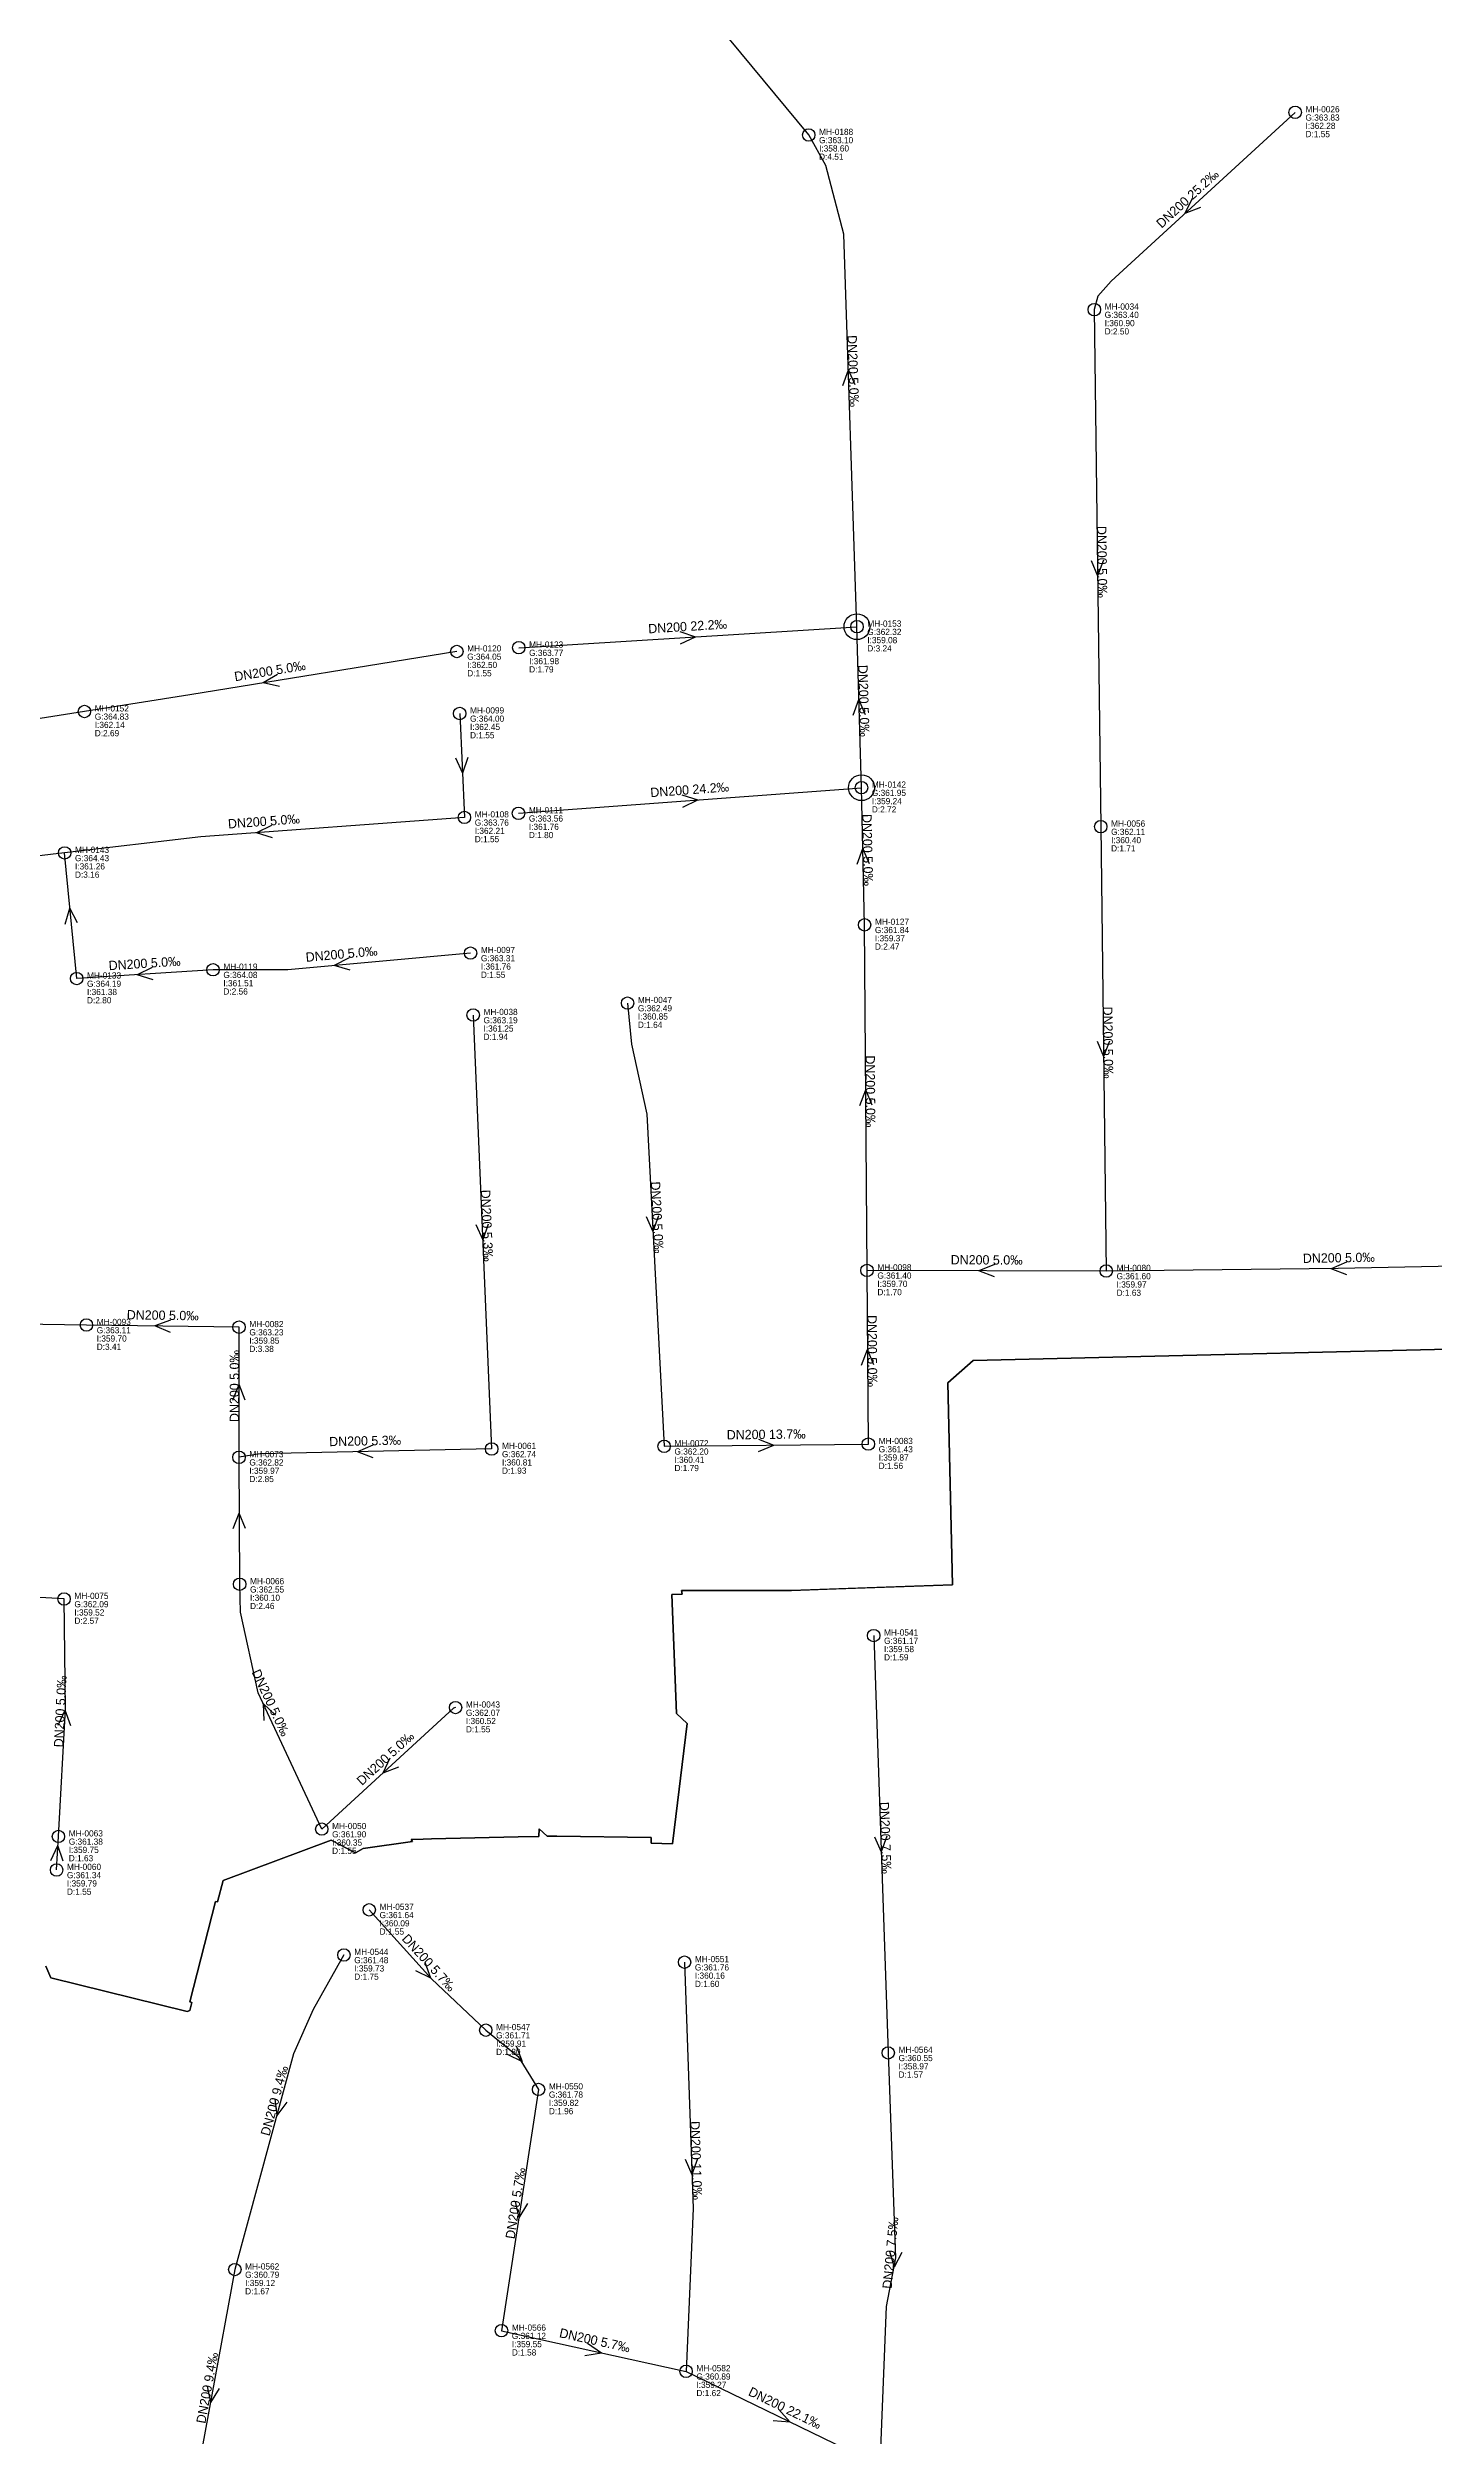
# Model space of a CAD drawing. Header units: metres. Extents: x 449148 to 451990, y 2566737 to 2570847.
# Drawn here: x 450385.7 to 450654, y 2568924 to 2569386 of the extents above; entities that cross this region are included whole.
import ezdxf
from ezdxf.enums import TextEntityAlignment as Align

# ---------------------------------------------------------------- set-up
doc = ezdxf.new("R2010")
doc.units = ezdxf.units.M
for name, color, linetype in [('SEW-CATCHMENT', 4, 'Continuous'), ('SEW-DROP', 6, 'Continuous'), ('SEW-LABEL', 2, 'Continuous'), ('SEW-MH', 7, 'Continuous'), ('SEW-MH-LABEL', 8, 'Continuous'), ('SEW-PIPE-DN200', 3, 'Continuous')]:
    doc.layers.add(name, color=color, linetype=linetype)

msp = doc.modelspace()

# ---------------------------------------------------------------- linework, layer by layer
at = {"layer": 'SEW-CATCHMENT'}
for points in [[(450683.75, 2569134.91), (450564.74, 2569132.01), (450559.84, 2569127.74), (450560.73, 2569088.66), (450529.62, 2569087.57), (450510.35, 2569087.58), (450508.35, 2569087.58), (450508.44, 2569086.84), (450506.49, 2569086.77), (450507.36, 2569063.74), (450509.44, 2569061.81), (450506.58, 2569038.54), (450502.44, 2569038.7), (450502.48, 2569039.77), (450484.2, 2569040.05), (450482.34, 2569040.01), (450480.77, 2569041.46), (450480.71, 2569039.97), (450476.71, 2569039.88), (450459.98, 2569039.5), (450458.34, 2569039.46), (450456.03, 2569039.41), (450456.28, 2569038.98), (450446.74, 2569037.66), (450445.3, 2569036.82), (450440.59, 2569039.24), (450419.66, 2569031.47), (450418.6, 2569027.32), (450418.2, 2569027.42), (450413.25, 2569007.97), (450413.64, 2569007.86), (450413.25, 2569006.31), (450412.73, 2569006.09), (450386.36, 2569012.64), (450385.37, 2569014.86)], [(450385.37, 2569014.86), (450386.36, 2569012.64), (450412.73, 2569006.09), (450413.25, 2569006.31), (450413.64, 2569007.86), (450413.25, 2569007.97), (450418.2, 2569027.42), (450418.6, 2569027.32), (450419.66, 2569031.47), (450440.59, 2569039.24), (450445.3, 2569036.82), (450446.74, 2569037.66), (450456.28, 2569038.98), (450456.03, 2569039.41), (450458.34, 2569039.46), (450459.98, 2569039.5), (450476.71, 2569039.88), (450480.71, 2569039.97), (450480.77, 2569041.46), (450482.34, 2569040.01), (450484.2, 2569040.05), (450502.48, 2569039.77), (450502.44, 2569038.7), (450506.58, 2569038.54), (450509.44, 2569061.81), (450507.36, 2569063.74), (450506.49, 2569086.77), (450508.44, 2569086.84), (450508.35, 2569087.58), (450510.35, 2569087.58), (450529.62, 2569087.57), (450538.27, 2569087.88), (450560.73, 2569088.66), (450559.84, 2569127.74), (450564.74, 2569132.01), (450683.75, 2569134.91)]]:
    msp.add_lwpolyline(points, dxfattribs=at)
at = {"layer": 'SEW-DROP'}
for centre in [(450542.28, 2569273.98), (450543.16, 2569242.84)]:
    msp.add_circle(centre, 2.5, dxfattribs=at)
at = {"layer": 'SEW-LABEL'}
for p, q in [((450607.11, 2569356.81), (450605.71, 2569353.89)), ((450608.74, 2569355.04), (450605.71, 2569353.89)), ((450539.52, 2569320.65), (450540.62, 2569323.69)), ((450541.92, 2569320.73), (450540.62, 2569323.69)), ((450587.6, 2569286.79), (450588.84, 2569283.8)), ((450590, 2569286.82), (450588.84, 2569283.8)), ((450508, 2569273.06), (450511.07, 2569272.04)), ((450508.15, 2569270.66), (450511.07, 2569272.04)), ((450430.15, 2569264.76), (450427.38, 2569263.09)), ((450430.54, 2569262.39), (450427.38, 2569263.09)), ((450541.56, 2569256.87), (450542.67, 2569259.91)), ((450543.96, 2569256.94), (450542.67, 2569259.91)), ((450464.61, 2569248.59), (450465.95, 2569245.64)), ((450467.01, 2569248.7), (450465.95, 2569245.64)), ((450508.4, 2569241.44), (450511.48, 2569240.47)), ((450508.58, 2569239.05), (450511.48, 2569240.47)), ((450429.02, 2569235.55), (450426.12, 2569234.13)), ((450429.2, 2569233.16), (450426.12, 2569234.13)), ((450542.29, 2569228.05), (450543.42, 2569231.07)), ((450544.69, 2569228.1), (450543.42, 2569231.07)), ((450389.12, 2569216.46), (450390.02, 2569219.56)), ((450391.5, 2569216.69), (450390.02, 2569219.56)), ((450405.94, 2569208.06), (450403.03, 2569206.67)), ((450444.03, 2569209.9), (450441.15, 2569208.44)), ((450444.25, 2569207.51), (450441.15, 2569208.44)), ((450406.1, 2569205.67), (450403.03, 2569206.67)), ((450588.76, 2569193.81), (450589.99, 2569190.83)), ((450591.16, 2569193.84), (450589.99, 2569190.83)), ((450542.81, 2569181.38), (450543.98, 2569184.39)), ((450545.21, 2569181.4), (450543.98, 2569184.39)), ((450468.56, 2569158.34), (450469.89, 2569155.4)), ((450470.96, 2569158.44), (450469.89, 2569155.4)), ((450501.47, 2569159.91), (450502.82, 2569156.98)), ((450503.87, 2569160.03), (450502.82, 2569156.98)), ((450568.87, 2569150.6), (450565.87, 2569149.41)), ((450568.87, 2569148.2), (450565.87, 2569149.41)), ((450636.99, 2569151.04), (450634.01, 2569149.79)), ((450637.03, 2569148.64), (450634.01, 2569149.79)), ((450409.49, 2569139.87), (450406.47, 2569138.72)), ((450409.46, 2569137.47), (450406.47, 2569138.72)), ((450543.17, 2569131.16), (450544.34, 2569134.17)), ((450545.57, 2569131.18), (450544.34, 2569134.17)), ((450421.54, 2569124.4), (450422.74, 2569127.4)), ((450423.94, 2569124.4), (450422.74, 2569127.4)), ((450448.62, 2569115.64), (450445.65, 2569114.38)), ((450523.21, 2569116.84), (450526.23, 2569115.68)), ((450523.24, 2569114.44), (450526.23, 2569115.68)), ((450448.67, 2569113.24), (450445.65, 2569114.38)), ((450421.61, 2569099.53), (450422.79, 2569102.54)), ((450424.01, 2569099.55), (450422.79, 2569102.54)), ((450427.63, 2569062.4), (450427.45, 2569065.62)), ((450429.8, 2569063.41), (450427.45, 2569065.62)), ((450387.78, 2569061.49), (450389.12, 2569064.43)), ((450390.17, 2569061.38), (450389.12, 2569064.43)), ((450451.94, 2569055.13), (450450.54, 2569052.21)), ((450453.56, 2569053.36), (450450.54, 2569052.21)), ((450386.34, 2569035.31), (450387.7, 2569038.24)), ((450388.74, 2569035.18), (450387.7, 2569038.24)), ((450545.67, 2569039.93), (450546.97, 2569036.98)), ((450548.07, 2569040.02), (450546.97, 2569036.98)), ((450456.9, 2569014.05), (450459.81, 2569012.65)), ((450458.68, 2569015.67), (450459.81, 2569012.65)), ((450474.59, 2568997.87), (450477.51, 2568996.48)), ((450476.35, 2568999.5), (450477.51, 2568996.48)), ((450429.67, 2568989.2), (450430.04, 2568985.99)), ((450431.99, 2568988.57), (450430.04, 2568985.99)), ((450509.05, 2568977.54), (450510.35, 2568974.59)), ((450511.45, 2568977.62), (450510.35, 2568974.59)), ((450476.14, 2568969.38), (450476.88, 2568966.23)), ((450478.52, 2568969.01), (450476.88, 2568966.23)), ((450548.59, 2568959.75), (450549.5, 2568956.65)), ((450550.98, 2568959.53), (450549.5, 2568956.65)), ((450489.65, 2568939.6), (450492.84, 2568940.13)), ((450490.17, 2568941.94), (450492.84, 2568940.13)), ((450416.56, 2568933.66), (450417.2, 2568930.5)), ((450418.92, 2568933.23), (450417.2, 2568930.5)), ((450526.1, 2568927), (450529.32, 2568926.77)), ((450527.15, 2568929.16), (450529.32, 2568926.77))]:
    msp.add_line(p, q, dxfattribs=at)
at = {"layer": 'SEW-MH'}
for centre in [(450627.05, 2569373.46), (450532.95, 2569369.09), (450588.2, 2569335.3), (450542.28, 2569273.98), (450464.88, 2569269.18), (450476.86, 2569269.92), (450392.83, 2569257.58), (450465.43, 2569257.19), (450543.16, 2569242.84), (450466.34, 2569237.09), (450476.81, 2569237.88), (450589.44, 2569235.3), (450389, 2569230.22), (450543.76, 2569216.31), (450417.71, 2569207.62), (450467.53, 2569210.85), (450391.33, 2569205.92), (450468.04, 2569198.86), (450497.9, 2569201.18), (450544.23, 2569149.47), (450590.51, 2569149.35), (450393.21, 2569138.9), (450422.74, 2569138.49), (450471.61, 2569114.93), (450504.97, 2569115.44), (450544.48, 2569115.88), (450422.74, 2569113.32), (450422.87, 2569088.76), (450388.89, 2569085.91), (450545.52, 2569078.83), (450464.63, 2569064.91), (450438.75, 2569041.4), (450387.8, 2569039.98), (450387.45, 2569033.5), (450447.93, 2569025.78), (450443.03, 2569017.06), (450508.93, 2569015.66), (450470.47, 2569002.51), (450548.33, 2568998.12), (450480.68, 2568991.05), (450421.92, 2568956.21), (450473.52, 2568944.38), (450509.22, 2568936.52)]:
    msp.add_circle(centre, 1.2, dxfattribs=at)
at = {"layer": 'SEW-PIPE-DN200'}
for points in [[(450532.95, 2569369.09), (450513.22, 2569392.92), (450496.05, 2569416.37)], [(450627.05, 2569373.46), (450591.47, 2569340.83), (450588.86, 2569337.94), (450588.2, 2569335.3)], [(450542.28, 2569273.98), (450539.75, 2569349.88), (450536.29, 2569363.21), (450532.95, 2569369.09)], [(450588.2, 2569335.3), (450588.2, 2569335.3), (450589.44, 2569235.3)], [(450476.86, 2569269.92), (450542.28, 2569273.98)], [(450543.16, 2569242.84), (450542.28, 2569273.98)], [(450464.88, 2569269.18), (450413.23, 2569260.8), (450392.83, 2569257.58)], [(450392.83, 2569257.58), (450368.65, 2569253.77)], [(450465.43, 2569257.19), (450466.34, 2569237.09)], [(450476.81, 2569237.88), (450543.16, 2569242.84)], [(450543.76, 2569216.31), (450543.16, 2569242.84)], [(450466.34, 2569237.09), (450415.32, 2569233.34), (450389, 2569230.22)], [(450589.44, 2569235.3), (450590.51, 2569149.35)], [(450389, 2569230.22), (450365.61, 2569227.44)], [(450391.33, 2569205.92), (450389, 2569230.22)], [(450544.23, 2569149.47), (450543.76, 2569216.31)], [(450467.53, 2569210.85), (450432.18, 2569207.62), (450417.71, 2569207.62)], [(450417.71, 2569207.62), (450391.33, 2569205.92)], [(450468.04, 2569198.86), (450471.61, 2569114.93)], [(450497.9, 2569201.18), (450498.67, 2569193.26), (450501.65, 2569179.7), (450504.97, 2569115.44)], [(450590.51, 2569149.35), (450544.23, 2569149.47)], [(450544.48, 2569115.88), (450544.23, 2569149.47)], [(450680.5, 2569150.76), (450635.38, 2569149.82), (450590.51, 2569149.35)], [(450393.21, 2569138.9), (450346.66, 2569139.56)], [(450422.74, 2569138.49), (450393.21, 2569138.9)], [(450422.74, 2569113.32), (450422.74, 2569138.49)], [(450504.97, 2569115.44), (450544.48, 2569115.88)], [(450471.61, 2569114.93), (450426.84, 2569113.98), (450422.74, 2569113.32)], [(450422.87, 2569088.76), (450422.74, 2569113.32)], [(450388.89, 2569085.91), (450340.36, 2569088.61)], [(450438.75, 2569041.4), (450426.44, 2569067.78), (450423, 2569083.39), (450422.87, 2569088.76)], [(450387.8, 2569039.98), (450389.14, 2569064.59), (450388.89, 2569085.91)], [(450545.52, 2569078.83), (450545.92, 2569067.29), (450548.33, 2568998.12)], [(450464.63, 2569064.91), (450464.24, 2569064.78), (450438.75, 2569041.4)], [(450387.45, 2569033.5), (450387.8, 2569039.98)], [(450447.93, 2569025.78), (450460, 2569012.43), (450470.47, 2569002.51)], [(450443.03, 2569017.06), (450437.1, 2569006.49), (450433.29, 2568997.92), (450421.92, 2568956.21)], [(450508.93, 2569015.66), (450510.58, 2568968.03), (450509.22, 2568936.52)], [(450470.47, 2569002.51), (450476.71, 2568997.4), (450480.68, 2568991.05)], [(450548.33, 2568998.12), (450549.71, 2568958.5), (450547.93, 2568949.03), (450546.72, 2568918.33)], [(450480.68, 2568991.05), (450480.68, 2568991.05), (450473.52, 2568944.38), (450473.52, 2568944.38)], [(450421.92, 2568956.21), (450413.01, 2568907.73)], [(450473.52, 2568944.38), (450509.22, 2568936.52)], [(450509.22, 2568936.52), (450546.72, 2568918.33)]]:
    msp.add_lwpolyline(points, dxfattribs=at)

# ---------------------------------------------------------------- texts
at = {"layer": 'SEW-LABEL'}
for s, rotation, p in [('DN200 25.2‰', 42.5259, (450606.82, 2569356.11)), ('DN200 5.0‰', 271.9068, (450540.67, 2569323.39)), ('DN200 5.0‰', -89.2874, (450588.82, 2569286.5)), ('DN200 22.2‰', 3.5472, (450509.57, 2569273.15)), ('DN200 5.0‰', 9.2212, (450428.86, 2569264.53)), ('DN200 5.0‰', 271.6191, (450542.72, 2569259.61)), ('DN200 24.2‰', 4.2751, (450509.98, 2569241.56)), ('DN200 5.0‰', 4.2076, (450427.61, 2569235.44)), ('DN200 5.0‰', 271.2993, (450543.46, 2569230.77)), ('DN200 5.0‰', 3.6729, (450404.52, 2569207.97)), ('DN200 5.0‰', 5.2203, (450442.65, 2569209.77)), ('DN200 5.0‰', -89.2874, (450589.98, 2569193.53)), ('DN200 5.0‰', 270.4045, (450543.99, 2569184.09)), ('DN200 5.0‰', -87.0429, (450502.75, 2569159.67)), ('DN200 5.3‰', -87.5627, (450469.82, 2569158.09)), ('DN200 5.0‰', 0.9181, (450635.51, 2569151.02)), ('DN200 5.0‰', 359.8498, (450567.37, 2569150.61)), ('DN200 5.0‰', 359.1873, (450407.97, 2569139.9)), ('DN200 5.0‰', 270.4281, (450544.36, 2569133.87)), ('DN200 5.0‰', 90, (450422.74, 2569127.1)), ('DN200 5.3‰', 1.2189, (450447.15, 2569115.61)), ('DN200 13.7‰', 0.6337, (450524.73, 2569116.86)), ('DN200 5.0‰', 87.2017, (450389.05, 2569064.13)), ('DN200 5.0‰', 295.0137, (450428.08, 2569065.47)), ('DN200 5.0‰', 42.5343, (450451.65, 2569054.43)), ('DN200 7.5‰', -88.005, (450546.92, 2569039.68)), ('DN200 5.7‰', -47.6394, (450458.8, 2569014.95)), ('DN200 9.4‰', 74.7443, (450430.44, 2568988.64)), ('DN200 11.0‰', -88.0114, (450510.3, 2568977.28)), ('DN200 5.7‰', 81.2781, (450477.1, 2568968.91)), ('DN200 7.5‰', 84.5502, (450549.64, 2568959.35)), ('DN200 5.7‰', -12.4054, (450491.37, 2568941.65)), ('DN200 9.4‰', 79.589, (450417.47, 2568933.17)), ('DN200 22.1‰', -25.8819, (450527.97, 2568928.63))]:
    msp.add_text(s, height=1.8, rotation=rotation, dxfattribs=at).set_placement(p, align=Align.CENTER)
at = {"layer": 'SEW-MH-LABEL'}
for s, p in [('MH-0026', (450629.05, 2569373.46)), ('MH-0188', (450534.95, 2569369.09)), ('G:363.83', (450629.05, 2569371.86)), ('D:1.55', (450629.05, 2569368.66)), ('I:362.28', (450629.05, 2569370.26)), ('G:363.10', (450534.95, 2569367.49)), ('D:4.51', (450534.95, 2569364.29)), ('I:358.60', (450534.95, 2569365.89)), ('G:363.40', (450590.2, 2569333.7)), ('MH-0034', (450590.2, 2569335.3)), ('I:360.90', (450590.2, 2569332.1)), ('D:2.50', (450590.2, 2569330.5)), ('G:362.32', (450544.28, 2569272.38)), ('MH-0153', (450544.28, 2569273.98)), ('G:364.05', (450466.88, 2569267.58)), ('MH-0120', (450466.88, 2569269.18)), ('G:363.77', (450478.86, 2569268.32)), ('MH-0123', (450478.86, 2569269.92)), ('D:3.24', (450544.28, 2569269.18)), ('I:359.08', (450544.28, 2569270.78)), ('D:1.55', (450466.88, 2569264.38)), ('I:362.50', (450466.88, 2569265.98)), ('D:1.79', (450478.86, 2569265.12)), ('I:361.98', (450478.86, 2569266.72)), ('MH-0152', (450394.83, 2569257.58)), ('G:364.83', (450394.83, 2569255.98)), ('I:362.14', (450394.83, 2569254.38)), ('G:364.00', (450467.43, 2569255.59)), ('MH-0099', (450467.43, 2569257.19)), ('I:362.45', (450467.43, 2569253.99)), ('D:2.69', (450394.83, 2569252.78)), ('D:1.55', (450467.43, 2569252.39)), ('G:361.95', (450545.16, 2569241.24)), ('MH-0142', (450545.16, 2569242.84)), ('I:359.24', (450545.16, 2569239.64)), ('G:363.76', (450468.34, 2569235.49)), ('MH-0108', (450468.34, 2569237.09)), ('G:363.56', (450478.81, 2569236.28)), ('MH-0111', (450478.81, 2569237.88)), ('I:361.76', (450478.81, 2569234.68)), ('D:2.72', (450545.16, 2569238.04)), ('MH-0056', (450591.44, 2569235.3)), ('MH-0143', (450391, 2569230.22)), ('D:1.55', (450468.34, 2569232.29)), ('I:362.21', (450468.34, 2569233.89)), ('D:1.80', (450478.81, 2569233.08)), ('G:362.11', (450591.44, 2569233.7)), ('D:1.71', (450591.44, 2569230.5)), ('I:360.40', (450591.44, 2569232.1)), ('G:364.43', (450391, 2569228.62)), ('D:3.16', (450391, 2569225.42)), ('I:361.26', (450391, 2569227.02)), ('MH-0127', (450545.76, 2569216.31)), ('G:361.84', (450545.76, 2569214.71)), ('D:2.47', (450545.76, 2569211.51)), ('I:359.37', (450545.76, 2569213.11)), ('MH-0119', (450419.71, 2569207.62)), ('G:363.31', (450469.53, 2569209.25)), ('MH-0097', (450469.53, 2569210.85)), ('I:361.76', (450469.53, 2569207.65)), ('G:364.19', (450393.33, 2569204.32)), ('MH-0133', (450393.33, 2569205.92)), ('I:361.38', (450393.33, 2569202.72)), ('G:364.08', (450419.71, 2569206.02)), ('D:2.56', (450419.71, 2569202.82)), ('I:361.51', (450419.71, 2569204.42)), ('D:1.55', (450469.53, 2569206.05)), ('D:2.80', (450393.33, 2569201.12)), ('MH-0038', (450470.04, 2569198.86)), ('G:362.49', (450499.9, 2569199.58)), ('MH-0047', (450499.9, 2569201.18)), ('I:360.85', (450499.9, 2569197.98)), ('G:363.19', (450470.04, 2569197.26)), ('D:1.94', (450470.04, 2569194.06)), ('I:361.25', (450470.04, 2569195.66)), ('D:1.64', (450499.9, 2569196.38)), ('G:361.40', (450546.23, 2569147.87)), ('MH-0098', (450546.23, 2569149.47)), ('G:361.60', (450592.51, 2569147.75)), ('MH-0080', (450592.51, 2569149.35)), ('D:1.70', (450546.23, 2569144.67)), ('I:359.70', (450546.23, 2569146.27)), ('D:1.63', (450592.51, 2569144.55)), ('I:359.97', (450592.51, 2569146.15)), ('MH-0093', (450395.21, 2569138.9)), ('MH-0082', (450424.74, 2569138.49)), ('G:363.11', (450395.21, 2569137.3)), ('D:3.41', (450395.21, 2569134.1)), ('I:359.70', (450395.21, 2569135.7)), ('G:363.23', (450424.74, 2569136.89)), ('D:3.38', (450424.74, 2569133.69)), ('I:359.85', (450424.74, 2569135.29)), ('MH-0061', (450473.61, 2569114.93)), ('MH-0072', (450506.97, 2569115.44)), ('MH-0083', (450546.48, 2569115.88)), ('G:362.82', (450424.74, 2569111.72)), ('MH-0073', (450424.74, 2569113.32)), ('I:359.97', (450424.74, 2569110.12)), ('G:362.74', (450473.61, 2569113.33)), ('D:1.93', (450473.61, 2569110.13)), ('I:360.81', (450473.61, 2569111.73)), ('G:362.20', (450506.97, 2569113.84)), ('D:1.79', (450506.97, 2569110.64)), ('I:360.41', (450506.97, 2569112.24)), ('G:361.43', (450546.48, 2569114.28)), ('D:1.56', (450546.48, 2569111.08)), ('I:359.87', (450546.48, 2569112.68)), ('D:2.85', (450424.74, 2569108.52)), ('G:362.55', (450424.87, 2569087.16)), ('MH-0066', (450424.87, 2569088.76)), ('G:362.09', (450390.89, 2569084.31)), ('MH-0075', (450390.89, 2569085.91)), ('I:359.52', (450390.89, 2569082.71)), ('D:2.46', (450424.87, 2569083.96)), ('I:360.10', (450424.87, 2569085.56)), ('D:2.57', (450390.89, 2569081.11)), ('MH-0541', (450547.52, 2569078.83)), ('G:361.17', (450547.52, 2569077.23)), ('D:1.59', (450547.52, 2569074.03)), ('I:359.58', (450547.52, 2569075.63)), ('MH-0043', (450466.63, 2569064.91)), ('G:362.07', (450466.63, 2569063.31)), ('D:1.55', (450466.63, 2569060.11)), ('I:360.52', (450466.63, 2569061.71)), ('MH-0050', (450440.75, 2569041.4)), ('G:361.38', (450389.8, 2569038.38)), ('MH-0063', (450389.8, 2569039.98)), ('I:359.75', (450389.8, 2569036.78)), ('G:361.90', (450440.75, 2569039.8)), ('D:1.55', (450440.75, 2569036.6)), ('I:360.35', (450440.75, 2569038.2)), ('G:361.34', (450389.45, 2569031.9)), ('MH-0060', (450389.45, 2569033.5)), ('D:1.63', (450389.8, 2569035.18)), ('D:1.55', (450389.45, 2569028.7)), ('I:359.79', (450389.45, 2569030.3)), ('G:361.64', (450449.93, 2569024.18)), ('MH-0537', (450449.93, 2569025.78)), ('I:360.09', (450449.93, 2569022.58)), ('D:1.55', (450449.93, 2569020.98)), ('G:361.48', (450445.03, 2569015.46)), ('MH-0544', (450445.03, 2569017.06)), ('I:359.73', (450445.03, 2569013.86)), ('G:361.76', (450510.93, 2569014.06)), ('MH-0551', (450510.93, 2569015.66)), ('D:1.75', (450445.03, 2569012.26)), ('D:1.60', (450510.93, 2569010.86)), ('I:360.16', (450510.93, 2569012.46)), ('G:361.71', (450472.47, 2569000.91)), ('MH-0547', (450472.47, 2569002.51)), ('I:359.91', (450472.47, 2568999.31)), ('D:1.80', (450472.47, 2568997.71)), ('G:360.55', (450550.33, 2568996.52)), ('MH-0564', (450550.33, 2568998.12)), ('I:358.97', (450550.33, 2568994.92)), ('MH-0550', (450482.68, 2568991.05)), ('D:1.57', (450550.33, 2568993.32)), ('G:361.78', (450482.68, 2568989.45)), ('D:1.96', (450482.68, 2568986.25)), ('I:359.82', (450482.68, 2568987.85)), ('G:360.79', (450423.92, 2568954.61)), ('MH-0562', (450423.92, 2568956.21)), ('I:359.12', (450423.92, 2568953.01)), ('D:1.67', (450423.92, 2568951.41)), ('MH-0566', (450475.52, 2568944.38)), ('G:361.12', (450475.52, 2568942.78)), ('D:1.58', (450475.52, 2568939.58)), ('I:359.55', (450475.52, 2568941.18)), ('G:360.89', (450511.22, 2568934.92)), ('MH-0582', (450511.22, 2568936.52)), ('D:1.62', (450511.22, 2568931.72)), ('I:359.27', (450511.22, 2568933.32))]:
    msp.add_text(s, height=1.2, dxfattribs=at).set_placement(p)

doc.saveas('drawing.dxf')
